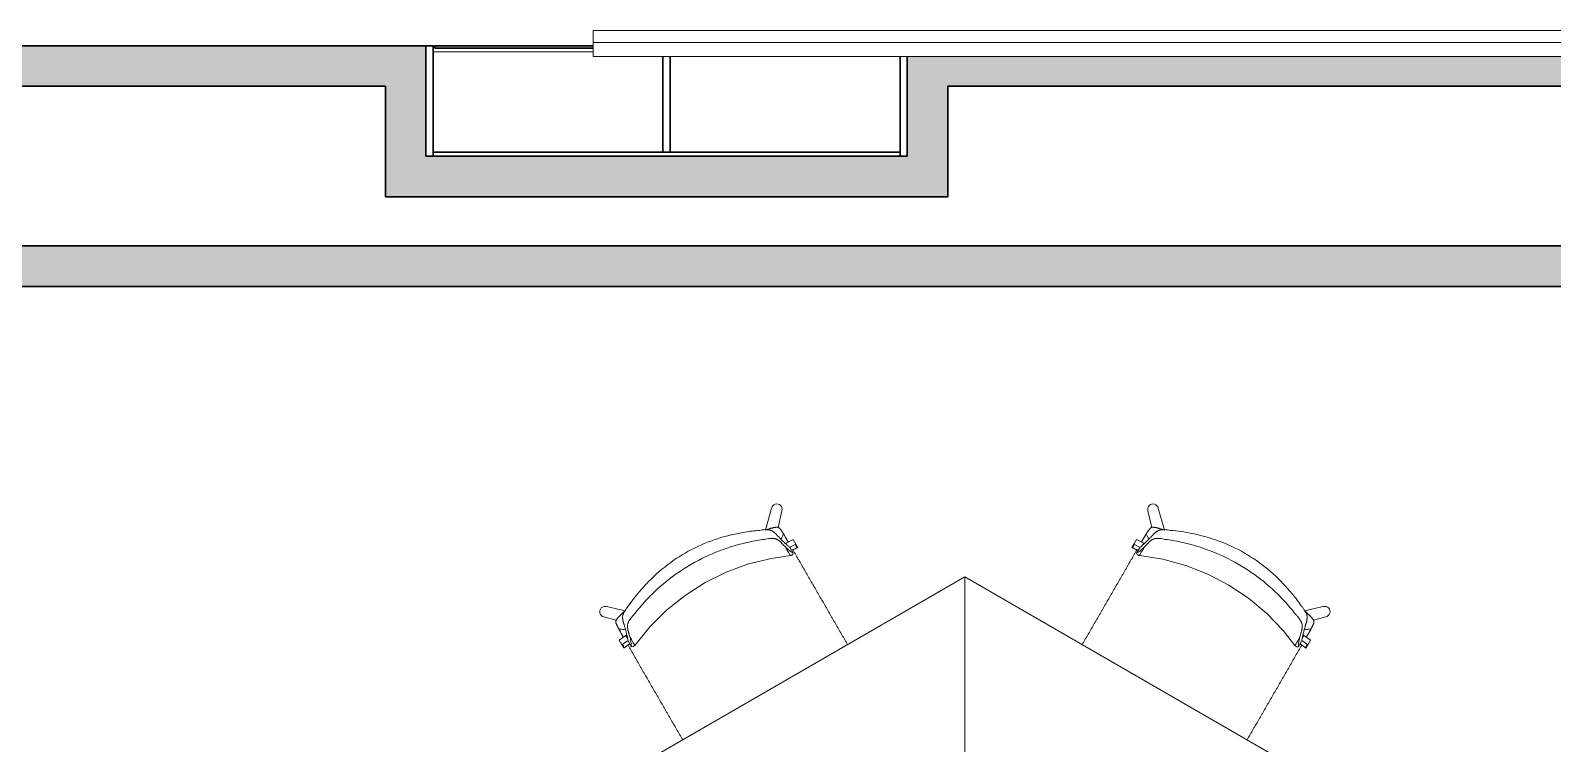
# Model space of a CAD drawing. Header units: millimetres. Extents: x 79795 to 317870, y -36033 to 97293.
# Drawn here: x 209211 to 213005, y 25168 to 26945 of the extents above; entities that cross this region are included whole.
import ezdxf

# ---------------------------------------------------------------- set-up
doc = ezdxf.new("R2010")
doc.units = ezdxf.units.MM
doc.header["$MEASUREMENT"] = 0
for name, color, linetype, lineweight in [('CSM-STL-XX-ZZ-M3-A-XXXX-00001_detached _19_04_21__rvt-1-Level 4$0$A-GENM', 8, 'CONTINUOUS', 9), ('CSM-STL-XX-ZZ-M3-A-XXXX-00001_detached _19_04_21__rvt-1-Level 4$0$A-WALL-PATT', 7, 'CONTINUOUS', 9), ('CSM-STL-XX-ZZ-M3-A-XXXX-00001_detached _19_04_21__rvt-1-Level 4$0$I-FURN', 8, 'CONTINUOUS', 9), ('CSM-STL-XX-ZZ-M3-A-XXXX-00001_detached _19_04_21__rvt-1-Level 4$0$I-WALL', 7, 'CONTINUOUS', 9), ('I-FURN', 8, 'CONTINUOUS', 9)]:
    doc.layers.add(name, color=color, linetype=linetype, lineweight=lineweight)

msp = doc.modelspace()

# ---------------------------------------------------------------- hatches: boundary and pattern name
at = {"layer": 'CSM-STL-XX-ZZ-M3-A-XXXX-00001_detached _19_04_21__rvt-1-Level 4$0$A-GENM'}
msp.add_hatch(color=256, dxfattribs=at).paths.add_polyline_path([(210219, 26901.3), (210613.7, 26901.3), (210613.7, 26907.3), (210219, 26907.3)], flags=0)
at = {"layer": 'CSM-STL-XX-ZZ-M3-A-XXXX-00001_detached _19_04_21__rvt-1-Level 4$0$A-WALL-PATT'}
h = msp.add_hatch(color=256, dxfattribs=at)
h.paths.add_polyline_path([(214605.8, 26806.3), (214605.8, 26907.3), (214213.7, 26907.3), (214213.7, 26880.4), (211397, 26880.4), (211397, 26806.3), (214504.8, 26806.3)], flags=0)
h.paths.add_polyline_path([(204099.8, 26806.3), (210197, 26806.3), (210197, 26907.3), (204099.8, 26907.3)], flags=0)
for points in [[(210197, 26530.8), (210197, 26806.3), (210096, 26806.3), (210096, 26530.8)], [(211498, 26530.8), (211498, 26806.3), (211397, 26806.3), (211397, 26530.8)], [(211397, 26530.8), (211397, 26631.8), (210197, 26631.8), (210197, 26530.8), (210611.1, 26530.8)], [(214605.8, 26307.3), (214605.8, 26408.3), (204099.8, 26408.3), (204099.8, 26307.3), (213003, 26307.3)]]:
    msp.add_hatch(color=256, dxfattribs=at).paths.add_polyline_path(points, flags=0)

# ---------------------------------------------------------------- linework, layer by layer
at = {"layer": 'CSM-STL-XX-ZZ-M3-A-XXXX-00001_detached _19_04_21__rvt-1-Level 4$0$A-GENM', "lineweight": 30}
for p, q in [((210215, 26907.3), (210197, 26907.3)), ((210197, 26907.3), (210197, 26631.8)), ((210215, 26631.8), (210215, 26907.3)), ((210613.7, 26907.3), (210219, 26907.3)), ((210219, 26907.3), (210219, 26901.3)), ((210219, 26901.3), (210613.7, 26901.3)), ((210788, 26880.4), (210788, 26641.8)), ((210806, 26641.8), (210806, 26880.4)), ((211379, 26880.4), (211379, 26631.8)), ((211397, 26631.8), (211397, 26880.4)), ((211379, 26641.8), (210215, 26641.8)), ((210215, 26641.8), (210215, 26631.8)), ((210788, 26641.8), (210806, 26641.8)), ((211379, 26631.8), (211379, 26641.8)), ((210197, 26631.8), (210215, 26631.8)), ((210215, 26631.8), (211379, 26631.8)), ((211379, 26631.8), (211397, 26631.8))]:
    msp.add_line(p, q, dxfattribs=at)
at = {"layer": 'CSM-STL-XX-ZZ-M3-A-XXXX-00001_detached _19_04_21__rvt-1-Level 4$0$A-GENM'}
for p, q in [((210215, 26907.3), (210219, 26907.3)), ((210215, 26891.8), (210613.7, 26891.8))]:
    msp.add_line(p, q, dxfattribs=at)
at = {"layer": 'CSM-STL-XX-ZZ-M3-A-XXXX-00001_detached _19_04_21__rvt-1-Level 4$0$I-FURN'}
for p, q in [((210613.7, 26915.4), (210613.7, 26945.4)), ((210613.7, 26945.4), (214213.7, 26945.4)), ((214213.7, 26915.4), (210613.7, 26915.4)), ((214213.7, 26915.4), (210613.7, 26915.4)), ((210613.7, 26915.4), (210613.7, 26880.4)), ((210613.7, 26880.4), (214213.7, 26880.4))]:
    msp.add_line(p, q, dxfattribs=at)
at = {"layer": 'CSM-STL-XX-ZZ-M3-A-XXXX-00001_detached _19_04_21__rvt-1-Level 4$0$I-WALL', "lineweight": 30}
for p, q in [((210197, 26907.3), (204099.8, 26907.3)), ((210197, 26806.3), (210197, 26907.3)), ((211397, 26880.4), (211397, 26806.3)), ((204200.8, 26806.3), (210096, 26806.3)), ((210096, 26806.3), (210096, 26530.8)), ((210197, 26631.8), (210197, 26806.3)), ((211397, 26806.3), (211397, 26631.8)), ((211498, 26806.3), (214504.8, 26806.3)), ((211498, 26530.8), (211498, 26806.3)), ((211397, 26631.8), (210197, 26631.8)), ((210096, 26530.8), (210197, 26530.8)), ((210197, 26530.8), (211397, 26530.8)), ((211397, 26530.8), (211498, 26530.8)), ((214504.8, 26408.3), (204200.8, 26408.3)), ((204200.8, 26307.3), (214605.8, 26307.3))]:
    msp.add_line(p, q, dxfattribs=at)
at = {"layer": 'I-FURN'}
for p, q in [((211058.9, 25754.6), (211043.4, 25700.1)), ((211074.9, 25706.4), (211084.2, 25748.2)), ((211997, 25748.2), (212006.3, 25706.4)), ((212037.8, 25700.1), (212022.3, 25754.6)), ((211095.4, 25664.4), (211093.9, 25667)), ((211094.8, 25667.5), (211112.7, 25676.3)), ((211097.7, 25662.4), (211094.8, 25667.5)), ((211119.4, 25664.7), (211103.7, 25657.1)), ((211104.9, 25656.1), (211111.7, 25644.3)), ((211108.6, 25649.7), (211124.5, 25656.5)), ((211108.6, 25649.6), (211123.7, 25656)), ((211112.7, 25676.3), (211119.4, 25664.7)), ((211124.5, 25656.5), (211117.8, 25668)), ((211963.4, 25668), (211956.7, 25656.5)), ((211956.7, 25656.5), (211972.6, 25649.7)), ((211957.6, 25656), (211972.6, 25649.6)), ((211961.9, 25664.7), (211968.5, 25676.3)), ((211977.5, 25657.1), (211961.9, 25664.7)), ((211968.5, 25676.3), (211986.5, 25667.5)), ((211969.5, 25644.3), (211976.3, 25656.1)), ((211986.5, 25667.5), (211983.5, 25662.4)), ((211987.3, 25667), (211985.8, 25664.4)), ((210945.9, 25595.3), (211001.4, 25615.6)), ((211001.4, 25615.6), (211058.8, 25629.7)), ((211058.8, 25629.7), (211105.6, 25636.6)), ((211105.6, 25636.6), (211107.5, 25637)), ((211107.5, 25637), (211109.2, 25637.9)), ((211109.2, 25637.9), (211110.3, 25638.8)), ((211110.3, 25638.8), (211111.8, 25640.5)), ((211111.8, 25640.5), (211112.7, 25642.5)), ((211968.5, 25642.5), (211969.3, 25640.8)), ((211969.3, 25640.8), (211970.4, 25639.3)), ((211970.4, 25639.3), (211971.5, 25638.2)), ((211971.5, 25638.2), (211973.5, 25637.1)), ((211973.5, 25637.1), (211975.6, 25636.6)), ((211975.6, 25636.6), (212034, 25627.4)), ((212034, 25627.4), (212091, 25612)), ((212091, 25612), (212146.1, 25590.5)), ((211540.4, 25583.6), (210544.5, 25008.6)), ((210892.9, 25569.1), (210945.9, 25595.3)), ((211540.5, 24473.6), (211540.4, 25583.6)), ((212536.4, 25008.6), (211540.4, 25583.6)), ((211540.4, 25583.6), (211540.5, 24473.6)), ((212146.1, 25590.5), (212198.6, 25563.2)), ((210796.8, 25500.4), (210843, 25537.3)), ((210843, 25537.3), (210892.9, 25569.1)), ((212198.6, 25563.2), (212247.7, 25530.4)), ((210694, 25498.9), (210647.4, 25509.3)), ((210755, 25458.7), (210796.8, 25500.4)), ((212247.7, 25530.4), (212293.1, 25492.4)), ((212433.8, 25509.3), (212387.2, 25498.9)), ((210641, 25484), (210671.6, 25475.3)), ((210717.9, 25412.7), (210755, 25458.7)), ((212293.1, 25492.4), (212334.1, 25449.8)), ((212409.6, 25475.3), (212440.2, 25484)), ((210679.1, 25426), (210695.7, 25437.1)), ((210685.8, 25414.4), (210679.1, 25426)), ((210701, 25424.7), (210685.8, 25414.4)), ((210701, 25424.6), (210686.6, 25414.9)), ((210695.7, 25437.1), (210700.1, 25429.4)), ((210696.5, 25437.5), (210699.4, 25432.4)), ((210701.3, 25423.1), (210708.1, 25411.3)), ((212334.1, 25449.8), (212363.4, 25412.7)), ((212373.1, 25411.3), (212379.9, 25423.1)), ((212395.5, 25414.4), (212380.2, 25424.7)), ((212394.6, 25414.9), (212380.2, 25424.6)), ((212381.1, 25429.4), (212385.6, 25437.1)), ((212381.8, 25432.4), (212384.7, 25437.5)), ((212385.6, 25437.1), (212402.1, 25426)), ((212402.1, 25426), (212395.5, 25414.4)), ((210683.7, 25417.4), (210690.3, 25405.8)), ((210690.3, 25405.8), (210705, 25416.8)), ((210691.2, 25406.3), (210705, 25416.7)), ((210711.3, 25409.3), (210709.2, 25409.5)), ((210713.6, 25409.7), (210711.3, 25409.3)), ((210715, 25410.3), (210713.6, 25409.7)), ((210716.5, 25411.3), (210715, 25410.3)), ((210717.9, 25412.7), (210716.5, 25411.3)), ((212364.9, 25411.2), (212363.4, 25412.7)), ((212366.9, 25410), (212364.9, 25411.2)), ((212368.3, 25409.5), (212366.9, 25410)), ((212370.2, 25409.3), (212368.3, 25409.5)), ((212372, 25409.5), (212370.2, 25409.3)), ((212376.2, 25416.7), (212390, 25406.3)), ((212376.3, 25416.8), (212390.9, 25405.8)), ((212390.9, 25405.8), (212397.5, 25417.4))]:
    msp.add_line(p, q, dxfattribs=at)
for centre, start, end in [((211071.8, 25752.2), 341.9662, 169.5824), ((212009.4, 25752.2), 10.4176, 198.0338), ((210643.4, 25496.8), 71.9896, 259.6059), ((212437.8, 25496.8), 280.3941, 108.0104)]:
    msp.add_arc(centre, 13.1, start, end, dxfattribs=at)
for centre, major_axis, start_param, end_param in [((211135.2, 25668.9), (-15.1, -8.7), 6.026179, 6.605675), ((211136.1, 25669.4), (-15.1, -8.7), 6.026179, 6.605675), ((211945.1, 25669.4), (15.1, -8.7), 5.960696, 6.540192), ((211946, 25668.9), (15.1, -8.7), 5.960696, 6.540192), ((210666.7, 25413.8), (-15.1, -8.7), 2.819103, 2.902745), ((210673.4, 25402.3), (-15.1, -8.7), 2.819103, 3.398599), ((210674.2, 25402.7), (-15.1, -8.7), 2.819103, 3.398599), ((212407, 25402.7), (15.1, -8.7), 2.884586, 3.464082), ((212407.9, 25402.3), (15.1, -8.7), 2.884586, 3.464082), ((212414.5, 25413.8), (15.1, -8.7), 3.380441, 3.464082)]:
    msp.add_ellipse(centre, major_axis=major_axis, ratio=0.978487, start_param=start_param, end_param=end_param, dxfattribs=at)
for points, knots in [([(210702.1, 25511.4), (210712.3, 25525.9), (210734.2, 25553.7), (210775.6, 25595.9), (210827.2, 25635.5), (210890.2, 25668.2), (210946.5, 25686.3), (210992.8, 25695.6), (211016.2, 25698.5), (211028, 25699.5)], [-1, -1, -1, -1, -0.863636, -0.727273, -0.545455, -0.363636, -0.181818, -0.090909, 0, 0, 0, 0]), ([(211028, 25699.5), (211030.6, 25700), (211035.6, 25700.8), (211041.3, 25701.2), (211045.5, 25701.2), (211048.4, 25701.1), (211050.7, 25700.9), (211052.2, 25700.7), (211053, 25700.5), (211053.7, 25700.4), (211054.3, 25700.3), (211055.1, 25700.1), (211056.4, 25699.7), (211058.1, 25699), (211059.9, 25698.1), (211061.6, 25697.1), (211063.1, 25696), (211064.5, 25694.9), (211065.6, 25694), (211066.4, 25693.4), (211066.8, 25693.1), (211067.1, 25692.8), (211067.5, 25692.6), (211067.9, 25692.3), (211068.6, 25691.7), (211069.5, 25690.9), (211070.5, 25689.9), (211071.6, 25688.5), (211072.7, 25687.2), (211073.8, 25685.9), (211074.7, 25684.9), (211075.7, 25684), (211076.9, 25682.7), (211079, 25680.6), (211082, 25677.6), (211085.3, 25674.3), (211088.4, 25671.2), (211091.4, 25668.2), (211094.2, 25665.5), (211096.8, 25663.1), (211098.4, 25661.7), (211099.2, 25661)], [0, 0, 0, 0, 0.035714, 0.071429, 0.089286, 0.107143, 0.125, 0.133929, 0.138393, 0.142857, 0.147321, 0.151786, 0.160714, 0.178571, 0.196429, 0.214286, 0.232143, 0.25, 0.267857, 0.276786, 0.28125, 0.285714, 0.290179, 0.294643, 0.303571, 0.321429, 0.339286, 0.357143, 0.392857, 0.410714, 0.428571, 0.446429, 0.464286, 0.5, 0.571429, 0.642857, 0.714286, 0.785714, 0.857143, 0.928571, 1, 1, 1, 1]), ([(211043.7, 25700.3), (211046, 25701.1), (211049.6, 25702.2), (211054, 25703.6), (211056.4, 25704.3), (211058.2, 25704.8), (211059.9, 25705.3), (211061.5, 25705.7), (211063.1, 25706.1), (211064.8, 25706.5), (211066.7, 25706.8), (211068.5, 25707.1), (211069.9, 25707.3), (211071, 25707.3), (211071.8, 25707.3), (211072.6, 25707.3), (211073.7, 25707.2), (211075, 25706.9), (211076.3, 25706.3), (211077.5, 25705.6), (211078.5, 25704.7), (211079.4, 25703.7), (211080.2, 25702.8), (211080.8, 25702.1), (211081.1, 25701.7), (211081.3, 25701.4), (211081.6, 25701), (211081.9, 25700.6), (211082.4, 25699.9), (211083.1, 25698.9), (211083.8, 25697.9), (211084.4, 25697), (211084.8, 25696.4), (211085.3, 25695.7), (211085.9, 25694.8), (211087, 25693.1), (211087.9, 25691.8), (211088.5, 25690.9)], [0, 0, 0, 0, 0.125, 0.1875, 0.21875, 0.25, 0.28125, 0.3125, 0.34375, 0.375, 0.40625, 0.4375, 0.46875, 0.484375, 0.5, 0.515625, 0.53125, 0.5625, 0.59375, 0.625, 0.65625, 0.6875, 0.71875, 0.734375, 0.742188, 0.75, 0.757812, 0.765625, 0.78125, 0.8125, 0.84375, 0.859375, 0.875, 0.890625, 0.90625, 0.9375, 1, 1, 1, 1]), ([(211081.7, 25677.3), (211081.9, 25677.6), (211083.4, 25679.8), (211085.8, 25684.2), (211087.6, 25688.5), (211088.5, 25690.9)], [0.93933321, 0.93933321, 0.93933321, 0.93933321, 0.94444444, 0.97222222, 1, 1, 1, 1]), ([(211982, 25661), (211983.5, 25662.3), (211986.1, 25664.6), (211989.8, 25668.2), (211992.8, 25671.2), (211996, 25674.3), (211999.2, 25677.6), (212002.2, 25680.6), (212004.6, 25683), (212006.2, 25684.6), (212007.4, 25685.9), (212008.5, 25687.2), (212009.6, 25688.5), (212010.8, 25689.9), (212011.7, 25690.9), (212012.6, 25691.7), (212013.3, 25692.3), (212013.7, 25692.6), (212014.1, 25692.8), (212014.4, 25693.1), (212014.8, 25693.4), (212015.6, 25694), (212016.7, 25694.9), (212018.1, 25696), (212019.6, 25697.1), (212021.3, 25698.1), (212023.1, 25699), (212024.8, 25699.7), (212026.2, 25700.1), (212026.9, 25700.3), (212027.6, 25700.4), (212028.2, 25700.5), (212029, 25700.7), (212030.5, 25700.9), (212032.8, 25701.1), (212035.8, 25701.2), (212039.9, 25701.2), (212045.6, 25700.8), (212050.6, 25700), (212053.2, 25699.5)], [0, 0, 0, 0, 0.142857, 0.214286, 0.285714, 0.357143, 0.428571, 0.5, 0.535714, 0.571429, 0.589286, 0.607143, 0.642857, 0.660714, 0.678571, 0.696429, 0.705357, 0.709821, 0.714286, 0.71875, 0.723214, 0.732143, 0.75, 0.767857, 0.785714, 0.803571, 0.821429, 0.839286, 0.848214, 0.852679, 0.857143, 0.861607, 0.866071, 0.875, 0.892857, 0.910714, 0.928571, 0.964286, 1, 1, 1, 1]), ([(211992.7, 25690.9), (211993.3, 25691.8), (211994.2, 25693.1), (211995.3, 25694.8), (211995.9, 25695.7), (211996.4, 25696.4), (211996.8, 25697), (211997.4, 25697.9), (211998.1, 25698.9), (211998.8, 25699.9), (211999.3, 25700.6), (211999.6, 25701), (211999.9, 25701.4), (212000.1, 25701.7), (212000.4, 25702.1), (212001, 25702.8), (212001.8, 25703.7), (212002.7, 25704.7), (212003.7, 25705.6), (212004.9, 25706.3), (212006.3, 25706.9), (212007.5, 25707.2), (212008.6, 25707.3), (212009.4, 25707.3), (212010.2, 25707.3), (212011.3, 25707.3), (212012.8, 25707.1), (212014.5, 25706.8), (212016.4, 25706.5), (212018.1, 25706.1), (212019.8, 25705.7), (212021.3, 25705.3), (212023, 25704.8), (212024.8, 25704.3), (212027.2, 25703.6), (212031.6, 25702.2), (212035.2, 25701.1), (212037.5, 25700.3)], [0, 0, 0, 0, 0.0625, 0.09375, 0.109375, 0.125, 0.140625, 0.15625, 0.1875, 0.21875, 0.234375, 0.242188, 0.25, 0.257812, 0.265625, 0.28125, 0.3125, 0.34375, 0.375, 0.40625, 0.4375, 0.46875, 0.484375, 0.5, 0.515625, 0.53125, 0.5625, 0.59375, 0.625, 0.65625, 0.6875, 0.71875, 0.75, 0.78125, 0.8125, 0.875, 1, 1, 1, 1]), ([(211992.7, 25690.9), (211993.6, 25688.5), (211995.4, 25684.2), (211997.9, 25679.8), (211999.3, 25677.6), (211999.5, 25677.3)], [0, 0, 0, 0, 0.02777778, 0.05555556, 0.06066679, 0.06066679, 0.06066679, 0.06066679]), ([(212053.2, 25699.5), (212070.9, 25698), (212105.9, 25693), (212163.1, 25678.2), (212223.2, 25653.3), (212283.1, 25615.1), (212326.9, 25575.3), (212358.1, 25539.9), (212372.3, 25521.1), (212379.1, 25511.4)], [-1, -1, -1, -1, -0.863636, -0.727273, -0.545455, -0.363636, -0.181818, -0.090909, 0, 0, 0, 0]), ([(211041, 25677), (211028.3, 25675.2), (211002.9, 25670.8), (210953, 25658.1), (210892.6, 25635.2), (210825.5, 25596.5), (210775.5, 25555.7), (210739.6, 25518.7), (210723.1, 25499), (210715.2, 25488.8)], [-1, -1, -1, -1, -0.9, -0.8, -0.6, -0.4, -0.2, -0.1, 0, 0, 0, 0]), ([(211093.2, 25658.2), (211092, 25659.3), (211090.2, 25661), (211088.2, 25663), (211087, 25664.2), (211086.1, 25665.1), (211085.3, 25666), (211084.3, 25667.1), (211083.4, 25668.3), (211082.4, 25669.4), (211081.5, 25670.2), (211080.7, 25671), (211080.1, 25671.5), (211079.7, 25671.8), (211079.4, 25672), (211079, 25672.2), (211078.6, 25672.5), (211077.9, 25673.1), (211076.7, 25673.9), (211075.3, 25675), (211073.7, 25676), (211072, 25677), (211070.2, 25677.9), (211068.4, 25678.5), (211067.1, 25678.8), (211066.3, 25679), (211065.7, 25679.1), (211065.1, 25679.2), (211064.3, 25679.3), (211062.8, 25679.4), (211060.6, 25679.6), (211057.8, 25679.6), (211053.7, 25679.3), (211048.3, 25678.6), (211043.5, 25677.6), (211041, 25677)], [0, 0, 0, 0, 0.125, 0.1875, 0.21875, 0.25, 0.28125, 0.3125, 0.375, 0.40625, 0.4375, 0.46875, 0.484375, 0.492188, 0.5, 0.507812, 0.515625, 0.53125, 0.5625, 0.59375, 0.625, 0.65625, 0.6875, 0.71875, 0.734375, 0.742188, 0.75, 0.757812, 0.765625, 0.78125, 0.8125, 0.84375, 0.875, 0.9375, 1, 1, 1, 1]), ([(211094.8, 25667.5), (211094.3, 25667.5), (211093.4, 25667.6), (211092.5, 25667.7), (211092, 25667.7)], [-0.8741323, -0.8741323, -0.8741323, -0.8741323, -0.6666667, -0.4718724, -0.4718724, -0.4718724, -0.4718724]), ([(211093.2, 25658.2), (211094.7, 25655.6), (211097.3, 25650.9), (211100.5, 25645.4), (211102.9, 25641.3), (211104.2, 25639), (211105, 25637.7), (211105.3, 25637.1), (211105.6, 25636.7), (211105.6, 25636.6), (211105.6, 25636.6)], [0, 0, 0, 0, 0.1111111, 0.2222222, 0.3333333, 0.4444444, 0.5, 0.5555556, 0.6111111, 0.6625707, 0.6625707, 0.6625707, 0.6625707]), ([(211111.4, 25651.6), (211111.7, 25651), (211113.3, 25648.2), (211116.3, 25643.1), (211120.2, 25636.4), (211124, 25629.7), (211129.1, 25620.9), (211135.3, 25610.2), (211141.4, 25599.6), (211146.3, 25591), (211150.1, 25584.5), (211153.9, 25577.9), (211159, 25569.2), (211165.2, 25558.4), (211172.6, 25545.5), (211180.2, 25532.4), (211187.8, 25519.3), (211195.3, 25506.3), (211201.5, 25495.5), (211206.6, 25486.7), (211210.4, 25480.1), (211214.2, 25473.5), (211219.2, 25464.8), (211225.4, 25454), (211231.7, 25443.2), (211236.7, 25434.5), (211240.5, 25427.9), (211244.3, 25421.3), (211246.9, 25416.9), (211248.2, 25414.6), (211248.2, 25414.5)], [-0.8977274, -0.8977274, -0.8977274, -0.8977274, -0.8928571, -0.875, -0.8571429, -0.8392857, -0.8214286, -0.7857143, -0.75, -0.7321429, -0.7142857, -0.6964286, -0.6785714, -0.6428571, -0.6071429, -0.5714286, -0.5357143, -0.5, -0.4642857, -0.4464286, -0.4285714, -0.4107143, -0.3928571, -0.3571429, -0.3214286, -0.3035714, -0.2857143, -0.2678571, -0.25, -0.2492433, -0.2492433, -0.2492433, -0.2492433]), ([(211832.9, 25414.4), (211833, 25414.5), (211834.3, 25416.8), (211836.9, 25421.3), (211840.7, 25427.9), (211844.5, 25434.5), (211849.5, 25443.2), (211855.8, 25454), (211862, 25464.8), (211867, 25473.5), (211870.8, 25480.1), (211874.7, 25486.7), (211879.7, 25495.5), (211886, 25506.3), (211893.4, 25519.3), (211901, 25532.4), (211908.6, 25545.5), (211916, 25558.4), (211922.3, 25569.2), (211927.3, 25577.9), (211931.1, 25584.5), (211934.9, 25591), (211939.8, 25599.6), (211945.9, 25610.2), (211952.1, 25620.9), (211957.2, 25629.7), (211961, 25636.4), (211964.9, 25643.1), (211967.9, 25648.2), (211969.5, 25651), (211969.9, 25651.6)], [-0.7511307, -0.7511307, -0.7511307, -0.7511307, -0.75, -0.7321429, -0.7142857, -0.6964286, -0.6785714, -0.6428571, -0.6071429, -0.5892857, -0.5714286, -0.5535714, -0.5357143, -0.5, -0.4642857, -0.4285714, -0.3928571, -0.3571429, -0.3214286, -0.3035714, -0.2857143, -0.2678571, -0.25, -0.2142857, -0.1785714, -0.1607143, -0.1428571, -0.125, -0.1071429, -0.1022726, -0.1022726, -0.1022726, -0.1022726]), ([(211975.6, 25636.6), (211975.6, 25636.6), (211975.7, 25636.7), (211975.9, 25637.1), (211976.4, 25637.9), (211977.4, 25639.6), (211979.3, 25643), (211982.9, 25649.3), (211986.2, 25654.9), (211988.1, 25658.2)], [0.3374293, 0.3374293, 0.3374293, 0.3374293, 0.3888889, 0.4444444, 0.5138889, 0.5833333, 0.7222222, 0.8611111, 1, 1, 1, 1]), ([(211989.2, 25667.7), (211988.7, 25667.7), (211987.8, 25667.6), (211986.9, 25667.5), (211986.5, 25667.4)], [-0.5281276, -0.5281276, -0.5281276, -0.5281276, -0.3333333, -0.1258677, -0.1258677, -0.1258677, -0.1258677]), ([(212040.2, 25677), (212037.7, 25677.6), (212032.9, 25678.6), (212027.5, 25679.3), (212023.5, 25679.6), (212020.6, 25679.6), (212018.4, 25679.4), (212016.9, 25679.3), (212016.1, 25679.2), (212015.5, 25679.1), (212014.9, 25679), (212014.1, 25678.8), (212012.8, 25678.5), (212011.1, 25677.9), (212009.2, 25677), (212007.5, 25676), (212005.9, 25675), (212004.5, 25673.9), (212003.4, 25673.1), (212002.6, 25672.5), (212002.2, 25672.2), (212001.9, 25672), (212001.5, 25671.8), (212001.1, 25671.5), (212000.5, 25671), (211999.7, 25670.2), (211998.8, 25669.4), (211997.8, 25668.3), (211996.9, 25667.1), (211995.9, 25666), (211995.1, 25665.1), (211994.2, 25664.2), (211993, 25663), (211991, 25661), (211989.2, 25659.3), (211988.1, 25658.2)], [0, 0, 0, 0, 0.0625, 0.125, 0.15625, 0.1875, 0.21875, 0.234375, 0.242188, 0.25, 0.257812, 0.265625, 0.28125, 0.3125, 0.34375, 0.375, 0.40625, 0.4375, 0.46875, 0.484375, 0.492188, 0.5, 0.507812, 0.515625, 0.53125, 0.5625, 0.59375, 0.625, 0.6875, 0.71875, 0.75, 0.78125, 0.8125, 0.875, 1, 1, 1, 1]), ([(212366.1, 25488.8), (212358.2, 25499), (212341.6, 25518.7), (212305.7, 25555.7), (212255.7, 25596.5), (212188.6, 25635.2), (212128.3, 25658.1), (212078.3, 25670.8), (212053, 25675.2), (212040.2, 25677)], [-1, -1, -1, -1, -0.9, -0.8, -0.6, -0.4, -0.2, -0.1, 0, 0, 0, 0]), ([(210677.8, 25453.7), (210677.3, 25454.7), (210676.5, 25456.2), (210675.7, 25457.9), (210675.2, 25458.9), (210674.8, 25459.6), (210674.5, 25460.4), (210674, 25461.3), (210673.5, 25462.4), (210673, 25463.5), (210672.6, 25464.3), (210672.4, 25464.8), (210672.2, 25465.2), (210672.1, 25465.5), (210671.9, 25466), (210671.6, 25466.8), (210671.1, 25468), (210670.8, 25469.3), (210670.5, 25470.6), (210670.5, 25472), (210670.6, 25473.4), (210671, 25474.7), (210671.5, 25475.7), (210671.8, 25476.4), (210672.2, 25477.1), (210672.8, 25478), (210673.7, 25479.2), (210674.8, 25480.6), (210676.1, 25482), (210677.3, 25483.3), (210678.4, 25484.5), (210679.6, 25485.7), (210680.8, 25486.9), (210682.2, 25488.2), (210684, 25490), (210687.3, 25493.1), (210690.2, 25495.6), (210691.9, 25497.2)], [0, 0, 0, 0, 0.0625, 0.09375, 0.109375, 0.125, 0.140625, 0.15625, 0.1875, 0.21875, 0.234375, 0.242188, 0.25, 0.257812, 0.265625, 0.28125, 0.3125, 0.34375, 0.375, 0.40625, 0.4375, 0.46875, 0.484375, 0.5, 0.515625, 0.53125, 0.5625, 0.59375, 0.625, 0.65625, 0.6875, 0.71875, 0.75, 0.78125, 0.8125, 0.875, 1, 1, 1, 1]), ([(210699.9, 25430.5), (210699.5, 25432.4), (210698.8, 25435.8), (210697.5, 25440.8), (210696.5, 25444.9), (210695.4, 25449.2), (210694.1, 25453.7), (210693, 25457.7), (210692.1, 25461.1), (210691.6, 25463.2), (210691, 25464.9), (210690.5, 25466.5), (210689.9, 25468.1), (210689.3, 25469.8), (210688.9, 25471.1), (210688.6, 25472.3), (210688.5, 25473.2), (210688.4, 25473.7), (210688.4, 25474.1), (210688.3, 25474.6), (210688.2, 25475.1), (210688.1, 25476.1), (210687.9, 25477.5), (210687.6, 25479.2), (210687.5, 25481.1), (210687.4, 25483), (210687.5, 25485.1), (210687.8, 25486.9), (210688.1, 25488.2), (210688.4, 25489), (210688.6, 25489.6), (210688.8, 25490.2), (210689.1, 25491), (210689.6, 25492.4), (210690.6, 25494.5), (210691.9, 25497.1), (210694, 25500.7), (210697.2, 25505.4), (210700.4, 25509.4), (210702.1, 25511.4)], [0, 0, 0, 0, 0.142857, 0.214286, 0.285714, 0.357143, 0.428571, 0.5, 0.535714, 0.571429, 0.589286, 0.607143, 0.642857, 0.660714, 0.678571, 0.696429, 0.705357, 0.709821, 0.714286, 0.71875, 0.723214, 0.732143, 0.75, 0.767857, 0.785714, 0.803571, 0.821429, 0.839286, 0.848214, 0.852679, 0.857143, 0.861607, 0.866071, 0.875, 0.892857, 0.910714, 0.928571, 0.964286, 1, 1, 1, 1]), ([(212379.1, 25511.4), (212380.8, 25509.4), (212384, 25505.4), (212387.2, 25500.7), (212389.3, 25497.1), (212390.6, 25494.5), (212391.6, 25492.4), (212392.2, 25491), (212392.5, 25490.2), (212392.7, 25489.6), (212392.9, 25489), (212393.1, 25488.2), (212393.4, 25486.9), (212393.7, 25485.1), (212393.8, 25483), (212393.8, 25481.1), (212393.6, 25479.2), (212393.3, 25477.5), (212393.1, 25476.1), (212393, 25475.1), (212392.9, 25474.6), (212392.9, 25474.1), (212392.8, 25473.7), (212392.7, 25473.2), (212392.6, 25472.3), (212392.3, 25471.1), (212391.9, 25469.8), (212391.4, 25468.1), (212390.8, 25466.5), (212390.2, 25464.9), (212389.8, 25463.6), (212389.4, 25462.3), (212389, 25460.6), (212388.2, 25457.7), (212387.1, 25453.7), (212385.9, 25449.2), (212384.7, 25444.9), (212383.7, 25440.8), (212382.7, 25437), (212381.9, 25433.6), (212381.5, 25431.5), (212381.4, 25430.5)], [0, 0, 0, 0, 0.035714, 0.071429, 0.089286, 0.107143, 0.125, 0.133929, 0.138393, 0.142857, 0.147321, 0.151786, 0.160714, 0.178571, 0.196429, 0.214286, 0.232143, 0.25, 0.267857, 0.276786, 0.28125, 0.285714, 0.290179, 0.294643, 0.303571, 0.321429, 0.339286, 0.357143, 0.392857, 0.410714, 0.428571, 0.446429, 0.464286, 0.5, 0.571429, 0.642857, 0.714286, 0.785714, 0.857143, 0.928571, 1, 1, 1, 1]), ([(212389.3, 25497.2), (212391.1, 25495.6), (212393.9, 25493.1), (212397.2, 25490), (212399.1, 25488.2), (212400.4, 25486.9), (212401.6, 25485.7), (212402.8, 25484.5), (212403.9, 25483.3), (212405.2, 25482), (212406.4, 25480.6), (212407.5, 25479.2), (212408.4, 25478), (212409, 25477.1), (212409.4, 25476.4), (212409.8, 25475.7), (212410.2, 25474.7), (212410.6, 25473.4), (212410.8, 25472), (212410.7, 25470.6), (212410.5, 25469.3), (212410.1, 25468), (212409.7, 25466.8), (212409.3, 25466), (212409.1, 25465.5), (212409, 25465.2), (212408.8, 25464.8), (212408.6, 25464.3), (212408.3, 25463.5), (212407.7, 25462.4), (212407.2, 25461.3), (212406.8, 25460.4), (212406.4, 25459.6), (212406.1, 25458.9), (212405.6, 25457.9), (212404.7, 25456.2), (212403.9, 25454.7), (212403.5, 25453.7)], [0, 0, 0, 0, 0.125, 0.1875, 0.21875, 0.25, 0.28125, 0.3125, 0.34375, 0.375, 0.40625, 0.4375, 0.46875, 0.484375, 0.5, 0.515625, 0.53125, 0.5625, 0.59375, 0.625, 0.65625, 0.6875, 0.71875, 0.734375, 0.742188, 0.75, 0.757812, 0.765625, 0.78125, 0.8125, 0.84375, 0.859375, 0.875, 0.890625, 0.90625, 0.9375, 1, 1, 1, 1]), ([(210715.2, 25488.8), (210713.4, 25487), (210710.1, 25483.3), (210706.8, 25479), (210704.6, 25475.6), (210703.1, 25473.2), (210702.1, 25471.2), (210701.5, 25469.8), (210701.2, 25469.1), (210701, 25468.5), (210700.7, 25467.9), (210700.5, 25467.2), (210700.1, 25465.9), (210699.8, 25464.1), (210699.6, 25462), (210699.6, 25460), (210699.8, 25458.2), (210700, 25456.4), (210700.1, 25455), (210700.2, 25454), (210700.3, 25453.5), (210700.3, 25453.1), (210700.4, 25452.8), (210700.4, 25452.3), (210700.5, 25451.4), (210700.7, 25450.4), (210701, 25449.2), (210701.5, 25447.8), (210702, 25446.4), (210702.5, 25445), (210702.9, 25443.8), (210703.2, 25442.6), (210703.6, 25441), (210704.4, 25438.2), (210705, 25435.9), (210705.4, 25434.3)], [0, 0, 0, 0, 0.0625, 0.125, 0.15625, 0.1875, 0.21875, 0.234375, 0.242188, 0.25, 0.257812, 0.265625, 0.28125, 0.3125, 0.34375, 0.375, 0.40625, 0.4375, 0.46875, 0.484375, 0.492188, 0.5, 0.507812, 0.515625, 0.53125, 0.5625, 0.59375, 0.625, 0.6875, 0.71875, 0.75, 0.78125, 0.8125, 0.875, 1, 1, 1, 1]), ([(212375.8, 25434.3), (212376.2, 25435.9), (212376.8, 25438.2), (212377.6, 25441), (212378, 25442.6), (212378.3, 25443.8), (212378.7, 25445), (212379.2, 25446.4), (212379.7, 25447.8), (212380.2, 25449.2), (212380.5, 25450.4), (212380.7, 25451.4), (212380.8, 25452.3), (212380.9, 25452.8), (212380.9, 25453.1), (212380.9, 25453.5), (212381, 25454), (212381.1, 25455), (212381.3, 25456.4), (212381.5, 25458.2), (212381.6, 25460), (212381.6, 25462), (212381.4, 25464.1), (212381.1, 25465.9), (212380.7, 25467.2), (212380.5, 25467.9), (212380.3, 25468.5), (212380, 25469.1), (212379.7, 25469.8), (212379.1, 25471.2), (212378.1, 25473.2), (212376.7, 25475.6), (212374.5, 25479), (212371.1, 25483.3), (212367.9, 25487), (212366.1, 25488.8)], [0, 0, 0, 0, 0.125, 0.1875, 0.21875, 0.25, 0.28125, 0.3125, 0.375, 0.40625, 0.4375, 0.46875, 0.484375, 0.492188, 0.5, 0.507812, 0.515625, 0.53125, 0.5625, 0.59375, 0.625, 0.65625, 0.6875, 0.71875, 0.734375, 0.742188, 0.75, 0.757812, 0.765625, 0.78125, 0.8125, 0.84375, 0.875, 0.9375, 1, 1, 1, 1]), ([(210677.8, 25453.7), (210680.2, 25453.3), (210684.9, 25452.7), (210690.4, 25452.6), (210693.5, 25452.9), (210694.4, 25453)], [0, 0, 0, 0, 0.02777778, 0.05555556, 0.06696683, 0.06696683, 0.06696683, 0.06696683]), ([(210697.7, 25440.1), (210697.5, 25439.6), (210697, 25438.7), (210696.7, 25437.9), (210696.5, 25437.5)], [-0.5281276, -0.5281276, -0.5281276, -0.5281276, -0.3333333, -0.1189454, -0.1189454, -0.1189454, -0.1189454]), ([(210717.9, 25412.7), (210717.9, 25412.7), (210717.8, 25412.8), (210717.5, 25413.2), (210717.1, 25414), (210716.1, 25415.8), (210714.1, 25419.1), (210710.5, 25425.4), (210707.3, 25431), (210705.4, 25434.3)], [0.3374293, 0.3374293, 0.3374293, 0.3374293, 0.3888889, 0.4444444, 0.5138889, 0.5833333, 0.7222222, 0.8611111, 1, 1, 1, 1]), ([(212375.8, 25434.3), (212374.3, 25431.7), (212371.7, 25427), (212368.5, 25421.5), (212366.1, 25417.4), (212364.8, 25415.1), (212364, 25413.8), (212363.7, 25413.2), (212363.4, 25412.8), (212363.4, 25412.7), (212363.4, 25412.7)], [0, 0, 0, 0, 0.1111111, 0.2222222, 0.3333333, 0.4444444, 0.5, 0.5555556, 0.6111111, 0.6625707, 0.6625707, 0.6625707, 0.6625707]), ([(212384.7, 25437.5), (212384.6, 25437.9), (212384.2, 25438.7), (212383.8, 25439.6), (212383.5, 25440.1)], [-0.8810546, -0.8810546, -0.8810546, -0.8810546, -0.6666667, -0.4718724, -0.4718724, -0.4718724, -0.4718724]), ([(212386.8, 25453), (212387.7, 25452.9), (212390.8, 25452.6), (212396.3, 25452.7), (212401, 25453.3), (212403.5, 25453.7)], [0.93303317, 0.93303317, 0.93303317, 0.93303317, 0.94444444, 0.97222222, 1, 1, 1, 1]), ([(210837.2, 25177.2), (210837.2, 25177.2), (210834.6, 25181.6), (210829.5, 25190.4), (210821.9, 25203.7), (210814.3, 25216.8), (210808, 25227.7), (210803, 25236.4), (210799.1, 25243.1), (210795.3, 25249.7), (210790.3, 25258.4), (210784.1, 25269.1), (210778, 25279.8), (210773, 25288.4), (210769.2, 25294.9), (210765.4, 25301.5), (210760.4, 25310.2), (210754.2, 25320.9), (210748, 25331.7), (210742.9, 25340.5), (210739.1, 25347.1), (210735.2, 25353.8), (210730.2, 25362.5), (210724, 25373.3), (210716.4, 25386.3), (210708.7, 25399.7), (210703.3, 25409), (210700.6, 25413.8), (210700.3, 25414.2)], [-0.7503695, -0.7503695, -0.7503695, -0.7503695, -0.75, -0.7142857, -0.6785714, -0.6428571, -0.6071429, -0.5892857, -0.5714286, -0.5535714, -0.5357143, -0.5, -0.4642857, -0.4464286, -0.4285714, -0.4107143, -0.3928571, -0.3571429, -0.3214286, -0.3035714, -0.2857143, -0.2678571, -0.25, -0.2142857, -0.1785714, -0.1428571, -0.1071429, -0.103964, -0.103964, -0.103964, -0.103964]), ([(212380.9, 25414.2), (212380.7, 25413.8), (212377.9, 25409), (212372.5, 25399.7), (212364.8, 25386.3), (212357.3, 25373.3), (212351, 25362.5), (212346, 25353.8), (212342.1, 25347.1), (212338.3, 25340.5), (212333.3, 25331.7), (212327, 25320.9), (212320.8, 25310.2), (212315.8, 25301.5), (212312, 25294.9), (212308.2, 25288.4), (212303.3, 25279.8), (212297.1, 25269.1), (212290.9, 25258.4), (212285.9, 25249.7), (212282.1, 25243.1), (212278.2, 25236.4), (212273.2, 25227.7), (212266.9, 25216.8), (212259.4, 25203.7), (212251.7, 25190.4), (212246.6, 25181.6), (212244, 25177.1), (212244, 25177)], [-0.896036, -0.896036, -0.896036, -0.896036, -0.8928571, -0.8571429, -0.8214286, -0.7857143, -0.75, -0.7321429, -0.7142857, -0.6964286, -0.6785714, -0.6428571, -0.6071429, -0.5892857, -0.5714286, -0.5535714, -0.5357143, -0.5, -0.4642857, -0.4464286, -0.4285714, -0.4107143, -0.3928571, -0.3571429, -0.3214286, -0.2857143, -0.25, -0.2493139, -0.2493139, -0.2493139, -0.2493139])]:
    msp.add_open_spline(points, degree=3, knots=knots, dxfattribs=at)
for points in [[(211088.5, 25690.9), (211088.8, 25690.3), (211089.5, 25689.2), (211090.2, 25688.2), (211090.6, 25687.6)], [(211090.6, 25687.6), (211093.6, 25682.3), (211096.8, 25676.8), (211100.1, 25671.2)], [(211981.2, 25671.2), (211984.4, 25676.8), (211987.6, 25682.3), (211990.6, 25687.6)], [(211990.6, 25687.6), (211991, 25688.2), (211991.7, 25689.2), (211992.4, 25690.3), (211992.7, 25690.9)], [(211111.7, 25644.3), (211111.2, 25644.2), (211110.1, 25644.4), (211107.7, 25645.5), (211104.8, 25647.6), (211101.4, 25650.4), (211097.5, 25653.9), (211094.6, 25656.7), (211093.2, 25658.2)], [(211099.2, 25661), (211100.2, 25660.1), (211102.2, 25658.4), (211104, 25656.8), (211104.9, 25656.1)], [(211988.1, 25658.2), (211986.6, 25656.7), (211983.7, 25653.9), (211979.8, 25650.4), (211976.4, 25647.6), (211973.5, 25645.5), (211971.1, 25644.4), (211970, 25644.2), (211969.5, 25644.3)], [(211976.3, 25656.1), (211977.2, 25656.8), (211979, 25658.4), (211981, 25660.1), (211982, 25661)], [(211112.4, 25643.1), (211112.5, 25642.8), (211112.8, 25642.4), (211112.7, 25642.5), (211112.4, 25643.1), (211112, 25643.8), (211111.7, 25644.3)], [(211969.5, 25644.3), (211969.2, 25643.8), (211968.8, 25643.1), (211968.5, 25642.5), (211968.4, 25642.4), (211968.7, 25642.8), (211968.9, 25643.1)], [(210694.8, 25499.7), (210693.8, 25498.9), (210692.9, 25498), (210691.9, 25497.2)], [(210691.9, 25497.2), (210692.9, 25498), (210693.8, 25498.8), (210694.7, 25499.6)], [(212389.3, 25497.2), (212388.3, 25498), (212387.4, 25498.9), (212386.5, 25499.7)], [(212386.5, 25499.6), (212387.4, 25498.8), (212388.4, 25498), (212389.3, 25497.2)], [(210679.5, 25450.3), (210679.2, 25450.9), (210678.6, 25452), (210678.1, 25453.2), (210677.8, 25453.7)], [(210689, 25433.9), (210685.7, 25439.5), (210682.6, 25445), (210679.5, 25450.3)], [(210701.3, 25423.1), (210701.1, 25424.2), (210700.7, 25426.6), (210700.2, 25429.1), (210699.9, 25430.5)], [(210705.4, 25434.3), (210705.9, 25432.3), (210706.9, 25428.4), (210707.9, 25423.3), (210708.7, 25418.9), (210709.1, 25415.3), (210708.9, 25412.7), (210708.4, 25411.6), (210708.1, 25411.3)], [(212373.1, 25411.3), (212372.8, 25411.6), (212372.4, 25412.7), (212372.1, 25415.3), (212372.5, 25418.9), (212373.3, 25423.3), (212374.3, 25428.4), (212375.3, 25432.3), (212375.8, 25434.3)], [(212381.4, 25430.5), (212381.1, 25429.1), (212380.5, 25426.6), (212380.1, 25424.2), (212379.9, 25423.1)], [(212401.7, 25450.3), (212398.7, 25445), (212395.5, 25439.5), (212392.3, 25433.9)], [(212403.5, 25453.7), (212403.2, 25453.2), (212402.6, 25452), (212402, 25450.9), (212401.7, 25450.3)], [(210708.1, 25411.3), (210708.4, 25410.8), (210708.8, 25410.1), (210709.2, 25409.5), (210709.2, 25409.4), (210709, 25409.8), (210708.8, 25410.1)], [(212372.4, 25410.1), (212372.2, 25409.8), (212372, 25409.4), (212372.1, 25409.5), (212372.4, 25410.1), (212372.8, 25410.8), (212373.1, 25411.3)]]:
    msp.add_open_spline(points, degree=3, dxfattribs=at)

doc.saveas('drawing.dxf')
